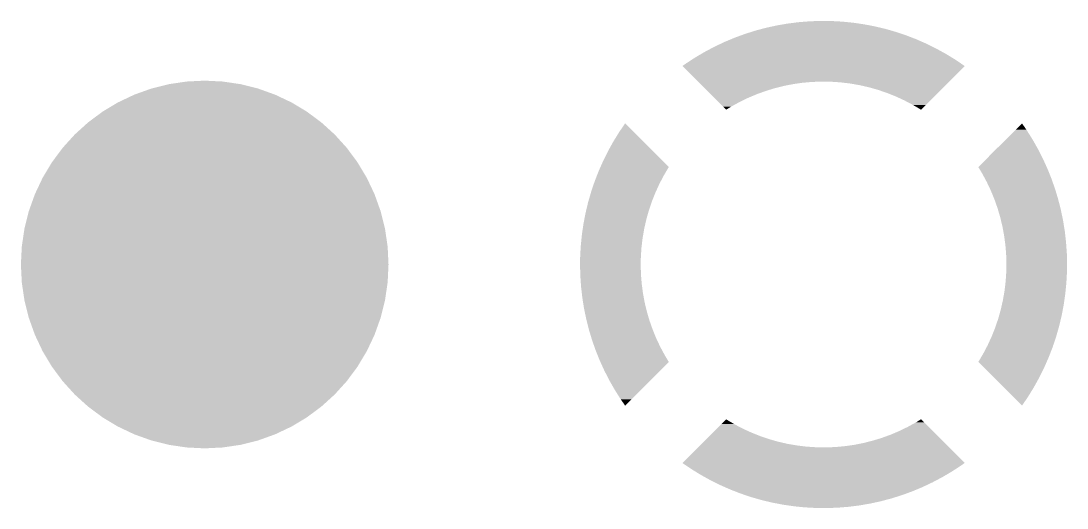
# Model space of a CAD drawing. Extents: x 295 to 953, y 10 to 290.
# Drawn here: x 515.845 to 520.139, y 168.394 to 170.393 of the extents above; entities that cross this region are included whole.
import ezdxf

# ---------------------------------------------------------------- set-up
doc = ezdxf.new("R2010")
doc.units = 0
doc.header["$LTSCALE"] = 5
doc.header["$MEASUREMENT"] = 0
doc.layers.get('0').update_dxf_attribs({"linetype": 'CONTINUOUS', "lineweight": 25})

msp = doc.modelspace()

# ---------------------------------------------------------------- linework, layer by layer
at = {"const_width": 0.7544}
msp.add_lwpolyline([(516.2225, 169.3933, 1), (516.9769, 169.3933, 1)], format="xyb", close=True, dxfattribs=at)
for points in [[(518.9747, 170.3788), (518.9919, 170.3818), (519.3061, 170.3788), (519.2857, 170.3818)], [(518.9919, 170.3818), (519.0199, 170.3853), (519.2857, 170.3818), (519.2615, 170.3853)], [(519.0199, 170.3853), (519.0367, 170.3875), (519.2615, 170.3853), (519.2403, 170.3875)], [(519.0367, 170.3875), (519.0658, 170.3898), (519.2403, 170.3875), (519.2167, 170.3898)], [(519.0658, 170.3898), (519.0816, 170.3911), (519.2167, 170.3898), (519.1933, 170.3911)], [(519.0816, 170.3911), (519.1147, 170.3923), (519.1933, 170.3911), (519.1717, 170.3923)], [(519.1147, 170.3923), (519.1266, 170.3927), (519.1717, 170.3923), (519.1266, 170.3927)], [(518.7999, 170.333), (518.817, 170.3393), (519.4802, 170.333), (519.4616, 170.3393)], [(518.817, 170.3393), (518.8427, 170.3474), (519.4616, 170.3393), (519.4375, 170.3474)], [(518.8427, 170.3474), (518.86, 170.3529), (519.4375, 170.3474), (519.4185, 170.3529)], [(518.86, 170.3529), (518.8862, 170.3599), (519.4185, 170.3529), (519.3942, 170.3599)], [(518.8862, 170.3599), (518.9035, 170.3645), (519.3942, 170.3599), (519.3748, 170.3645)], [(518.9035, 170.3645), (518.9302, 170.3703), (519.3748, 170.3645), (519.3503, 170.3703)], [(518.9302, 170.3703), (518.9475, 170.3741), (519.3503, 170.3703), (519.3305, 170.3741)], [(518.9475, 170.3741), (518.9747, 170.3788), (519.3305, 170.3741), (519.3061, 170.3788)], [(518.6924, 170.2871), (518.7165, 170.2985), (519.5864, 170.2871), (519.5634, 170.2985)], [(518.7165, 170.2985), (518.7331, 170.3064), (519.5634, 170.2985), (519.5456, 170.3064)], [(518.7331, 170.3064), (518.7578, 170.3167), (519.5456, 170.3064), (519.5222, 170.3167)], [(518.7578, 170.3167), (518.7747, 170.3238), (519.5222, 170.3167), (519.504, 170.3238)], [(518.7747, 170.3238), (518.7999, 170.333), (519.504, 170.3238), (519.4802, 170.333)], [(518.6137, 170.2432), (518.6366, 170.2567), (519.6652, 170.2432), (519.6432, 170.2567)], [(518.6366, 170.2567), (518.6526, 170.266), (519.6432, 170.2567), (519.6263, 170.266)], [(518.6526, 170.266), (518.6761, 170.2785), (519.6263, 170.266), (519.6038, 170.2785)], [(518.6761, 170.2785), (518.6924, 170.2871), (519.6038, 170.2785), (519.5864, 170.2871)], [(518.5605, 170.2078), (518.5759, 170.2186), (519.7189, 170.2078), (519.703, 170.2186)], [(518.5759, 170.2186), (518.5982, 170.2331), (519.703, 170.2186), (519.6816, 170.2331)], [(518.5982, 170.2331), (518.6137, 170.2432), (519.6816, 170.2331), (519.6652, 170.2432)], [(518.6245, 170.1438), (518.5605, 170.2078), (519.6549, 170.1438), (519.7189, 170.2078)], [(518.6259, 170.1424), (518.6245, 170.1438), (519.0928, 170.1424), (519.1318, 170.1438)], [(518.6293, 170.139), (518.6259, 170.1424), (519.0539, 170.139), (519.0928, 170.1424)], [(518.6348, 170.1335), (518.6293, 170.139), (519.0152, 170.1335), (519.0539, 170.139)], [(518.6423, 170.126), (518.6348, 170.1335), (518.9769, 170.126), (519.0152, 170.1335)], [(518.6517, 170.1165), (518.6423, 170.126), (518.939, 170.1165), (518.9769, 170.126)], [(519.1709, 170.1432), (519.1318, 170.1438), (519.6543, 170.1432), (519.6549, 170.1438)], [(519.2098, 170.1406), (519.1709, 170.1432), (519.6517, 170.1406), (519.6543, 170.1432)], [(519.2486, 170.1359), (519.2098, 170.1406), (519.647, 170.1359), (519.6517, 170.1406)], [(519.2871, 170.1293), (519.2486, 170.1359), (519.6404, 170.1293), (519.647, 170.1359)], [(519.3252, 170.1206), (519.2871, 170.1293), (519.6317, 170.1206), (519.6404, 170.1293)], [(518.6631, 170.1051), (518.6517, 170.1165), (518.9017, 170.1051), (518.939, 170.1165)], [(518.6765, 170.0918), (518.6631, 170.1051), (518.865, 170.0918), (518.9017, 170.1051)], [(518.6917, 170.0766), (518.6765, 170.0918), (518.829, 170.0766), (518.865, 170.0918)], [(519.3627, 170.11), (519.3252, 170.1206), (519.6211, 170.11), (519.6317, 170.1206)], [(519.3997, 170.0974), (519.3627, 170.11), (519.6085, 170.0974), (519.6211, 170.11)], [(519.436, 170.0829), (519.3997, 170.0974), (519.594, 170.0829), (519.6085, 170.0974)], [(519.4714, 170.0666), (519.436, 170.0829), (519.5777, 170.0666), (519.594, 170.0829)], [(518.7088, 170.0595), (518.6917, 170.0766), (518.7939, 170.0595), (518.829, 170.0766)], [(518.7277, 170.0406), (518.7088, 170.0595), (518.7597, 170.0406), (518.7939, 170.0595)], [(518.7398, 170.0285), (518.7277, 170.0406), (518.7398, 170.0285), (518.7597, 170.0406)], [(519.506, 170.0484), (519.4714, 170.0666), (519.5595, 170.0484), (519.5777, 170.0666)], [(519.5396, 170.0285), (519.506, 170.0484), (519.5396, 170.0285), (519.5595, 170.0484)], [(518.2999, 169.9352), (518.3252, 169.9725), (518.3625, 169.9352), (518.3252, 169.9725)], [(519.9279, 169.9462), (519.9542, 169.9725), (519.9723, 169.9462), (519.9542, 169.9725)], [(518.2763, 169.8968), (518.2999, 169.9352), (518.4009, 169.8968), (518.3625, 169.9352)], [(519.8898, 169.9081), (519.9279, 169.9462), (519.9964, 169.9081), (519.9723, 169.9462)], [(518.2545, 169.8574), (518.2763, 169.8968), (518.4403, 169.8574), (518.4009, 169.8968)], [(519.8105, 169.8289), (519.8506, 169.869), (520.0393, 169.8289), (520.0187, 169.869)], [(519.8506, 169.869), (519.8898, 169.9081), (520.0187, 169.869), (519.9964, 169.9081)], [(518.2345, 169.817), (518.2545, 169.8574), (518.4807, 169.817), (518.4403, 169.8574)], [(519.7749, 169.7932), (519.8105, 169.8289), (520.0556, 169.7932), (520.0393, 169.8289)], [(518.2163, 169.7758), (518.224, 169.7932), (518.4942, 169.7758), (518.5045, 169.7932)], [(518.224, 169.7932), (518.2345, 169.817), (518.5045, 169.7932), (518.4807, 169.817)], [(519.7781, 169.7879), (519.7749, 169.7932), (520.058, 169.7879), (520.0556, 169.7932)], [(519.7909, 169.7665), (519.7781, 169.7879), (520.0666, 169.7665), (520.058, 169.7879)], [(518.2, 169.7338), (518.21, 169.7596), (518.471, 169.7338), (518.4846, 169.7596)], [(518.21, 169.7596), (518.2163, 169.7758), (518.4846, 169.7596), (518.4942, 169.7758)], [(519.8019, 169.7461), (519.7909, 169.7665), (520.0749, 169.7461), (520.0666, 169.7665)], [(519.8095, 169.7321), (519.8019, 169.7461), (520.0798, 169.7321), (520.0749, 169.7461)], [(518.1856, 169.6911), (518.197, 169.725), (518.4508, 169.6911), (518.4664, 169.725)], [(518.197, 169.725), (518.2, 169.7338), (518.4664, 169.725), (518.471, 169.7338)], [(519.823, 169.7036), (519.8095, 169.7321), (520.0898, 169.7036), (520.0798, 169.7321)], [(519.8262, 169.6968), (519.823, 169.7036), (520.0919, 169.6968), (520.0898, 169.7036)], [(519.841, 169.6607), (519.8262, 169.6968), (520.1028, 169.6607), (520.0919, 169.6968)], [(518.1731, 169.6478), (518.1747, 169.6533), (518.4337, 169.6478), (518.4356, 169.6533)], [(518.1747, 169.6533), (518.1852, 169.6896), (518.4356, 169.6533), (518.4501, 169.6896)], [(518.1852, 169.6896), (518.1856, 169.6911), (518.4501, 169.6896), (518.4508, 169.6911)], [(519.8411, 169.6604), (519.841, 169.6607), (520.1028, 169.6604), (520.1028, 169.6607)], [(519.854, 169.6238), (519.8411, 169.6604), (520.1121, 169.6238), (520.1028, 169.6604)], [(518.1627, 169.604), (518.1656, 169.6163), (518.4195, 169.604), (518.423, 169.6163)], [(518.1656, 169.6163), (518.1731, 169.6478), (518.423, 169.6163), (518.4337, 169.6478)], [(519.8561, 169.6167), (519.854, 169.6238), (520.1139, 169.6167), (520.1121, 169.6238)], [(519.865, 169.5864), (519.8561, 169.6167), (520.1201, 169.5864), (520.1139, 169.6167)], [(518.1542, 169.5597), (518.1578, 169.5788), (518.4081, 169.5597), (518.4124, 169.5788)], [(518.1578, 169.5788), (518.1627, 169.604), (518.4124, 169.5788), (518.4195, 169.604)], [(519.8683, 169.5726), (519.865, 169.5864), (520.123, 169.5726), (520.1201, 169.5864)], [(519.8741, 169.5484), (519.8683, 169.5726), (520.1268, 169.5484), (520.123, 169.5726)], [(518.1477, 169.5151), (518.1514, 169.5407), (518.3993, 169.5151), (518.4037, 169.5407)], [(518.1514, 169.5407), (518.1542, 169.5597), (518.4037, 169.5407), (518.4081, 169.5597)], [(519.8778, 169.5281), (519.8741, 169.5484), (520.1301, 169.5281), (520.1268, 169.5484)], [(519.8811, 169.51), (519.8778, 169.5281), (520.1321, 169.51), (520.1301, 169.5281)], [(518.1432, 169.4703), (518.1464, 169.5022), (518.3932, 169.4703), (518.3971, 169.5022)], [(518.1464, 169.5022), (518.1477, 169.5151), (518.3971, 169.5022), (518.3993, 169.5151)], [(519.8846, 169.4833), (519.8811, 169.51), (520.1351, 169.4833), (520.1321, 169.51)], [(519.8862, 169.4713), (519.8846, 169.4833), (520.1359, 169.4713), (520.1351, 169.4833)], [(518.1407, 169.4253), (518.1428, 169.4634), (518.3898, 169.4253), (518.3924, 169.4634)], [(518.1428, 169.4634), (518.1432, 169.4703), (518.3924, 169.4634), (518.3932, 169.4703)], [(519.8888, 169.4384), (519.8862, 169.4713), (520.1382, 169.4384), (520.1359, 169.4713)], [(519.8892, 169.4323), (519.8888, 169.4384), (520.1383, 169.4323), (520.1382, 169.4384)], [(518.1402, 169.3933), (518.1407, 169.4245), (518.3891, 169.3933), (518.3898, 169.4245)], [(518.1411, 169.3543), (518.1402, 169.3933), (518.3901, 169.3543), (518.3891, 169.3933)], [(518.1407, 169.4245), (518.1407, 169.4253), (518.3898, 169.4245), (518.3898, 169.4253)], [(519.8903, 169.3933), (519.8892, 169.4323), (520.1392, 169.3933), (520.1383, 169.4323)], [(519.8896, 169.3621), (519.8903, 169.3933), (520.1387, 169.3621), (520.1392, 169.3933)], [(518.1412, 169.3483), (518.1411, 169.3543), (518.3906, 169.3483), (518.3901, 169.3543)], [(519.887, 169.3232), (519.8896, 169.3613), (520.1366, 169.3232), (520.1387, 169.3613)], [(519.8896, 169.3613), (519.8896, 169.3621), (520.1387, 169.3613), (520.1387, 169.3621)], [(518.1435, 169.3153), (518.1412, 169.3483), (518.3932, 169.3153), (518.3906, 169.3483)], [(518.1443, 169.3033), (518.1435, 169.3153), (518.3948, 169.3033), (518.3932, 169.3153)], [(519.8823, 169.2844), (519.8862, 169.3163), (520.133, 169.2844), (520.1362, 169.3163)], [(519.8862, 169.3163), (519.887, 169.3232), (520.1362, 169.3163), (520.1366, 169.3232)], [(518.1473, 169.2766), (518.1443, 169.3033), (518.3983, 169.2766), (518.3948, 169.3033)], [(518.1493, 169.2585), (518.1473, 169.2766), (518.4016, 169.2585), (518.3983, 169.2766)], [(519.8756, 169.2459), (519.8801, 169.2715), (520.128, 169.2459), (520.1317, 169.2715)], [(519.8801, 169.2715), (519.8823, 169.2844), (520.1317, 169.2715), (520.133, 169.2844)], [(518.1526, 169.2382), (518.1493, 169.2585), (518.4053, 169.2382), (518.4016, 169.2585)], [(518.1564, 169.214), (518.1526, 169.2382), (518.4111, 169.214), (518.4053, 169.2382)], [(519.867, 169.2078), (519.8713, 169.2269), (520.1216, 169.2078), (520.1252, 169.2269)], [(519.8713, 169.2269), (519.8756, 169.2459), (520.1252, 169.2269), (520.128, 169.2459)], [(518.1593, 169.2002), (518.1564, 169.214), (518.4144, 169.2002), (518.4111, 169.214)], [(518.1655, 169.1699), (518.1593, 169.2002), (518.4233, 169.1699), (518.4144, 169.2002)], [(519.8564, 169.1703), (519.8599, 169.1826), (520.1138, 169.1703), (520.1167, 169.1826)], [(519.8599, 169.1826), (519.867, 169.2078), (520.1167, 169.1826), (520.1216, 169.2078)], [(518.1673, 169.1628), (518.1655, 169.1699), (518.4254, 169.1628), (518.4233, 169.1699)], [(518.1766, 169.1262), (518.1673, 169.1628), (518.4383, 169.1262), (518.4254, 169.1628)], [(519.8438, 169.1333), (519.8457, 169.1388), (520.1047, 169.1333), (520.1062, 169.1388)], [(519.8457, 169.1388), (519.8564, 169.1703), (520.1062, 169.1388), (520.1138, 169.1703)], [(518.1766, 169.1259), (518.1766, 169.1262), (518.4384, 169.1259), (518.4383, 169.1262)], [(518.1875, 169.0898), (518.1766, 169.1259), (518.4532, 169.0898), (518.4384, 169.1259)], [(519.813, 169.0616), (519.8286, 169.0955), (520.0823, 169.0616), (520.0938, 169.0955)], [(519.8286, 169.0955), (519.8293, 169.097), (520.0938, 169.0955), (520.0942, 169.097)], [(519.8293, 169.097), (519.8438, 169.1333), (520.0942, 169.097), (520.1047, 169.1333)], [(518.1896, 169.083), (518.1875, 169.0898), (518.4564, 169.083), (518.4532, 169.0898)], [(518.1996, 169.0545), (518.1896, 169.083), (518.4699, 169.0545), (518.4564, 169.083)], [(518.2045, 169.0405), (518.1996, 169.0545), (518.4775, 169.0405), (518.4699, 169.0545)], [(519.7948, 169.027), (519.8084, 169.0528), (520.0694, 169.027), (520.0794, 169.0528)], [(519.8084, 169.0528), (519.813, 169.0616), (520.0794, 169.0528), (520.0823, 169.0616)], [(518.2128, 169.0201), (518.2045, 169.0405), (518.4885, 169.0201), (518.4775, 169.0405)], [(518.2214, 168.9987), (518.2128, 169.0201), (518.5013, 168.9987), (518.4885, 169.0201)], [(519.7749, 168.9934), (519.7852, 169.0108), (520.0554, 168.9934), (520.0631, 169.0108)], [(519.7852, 169.0108), (519.7948, 169.027), (520.0631, 169.0108), (520.0694, 169.027)], [(518.2238, 168.9934), (518.2214, 168.9987), (518.5045, 168.9934), (518.5013, 168.9987)], [(518.2401, 168.9577), (518.2238, 168.9934), (518.4689, 168.9577), (518.5045, 168.9934)], [(519.7987, 168.9696), (519.7749, 168.9934), (520.0449, 168.9696), (520.0554, 168.9934)], [(519.8391, 168.9292), (519.7987, 168.9696), (520.0249, 168.9292), (520.0449, 168.9696)], [(518.2606, 168.9176), (518.2401, 168.9577), (518.4288, 168.9176), (518.4689, 168.9577)], [(519.8785, 168.8898), (519.8391, 168.9292), (520.0031, 168.8898), (520.0249, 168.9292)], [(518.283, 168.8785), (518.2606, 168.9176), (518.3896, 168.8785), (518.4288, 168.9176)], [(518.3071, 168.8404), (518.283, 168.8785), (518.3515, 168.8404), (518.3896, 168.8785)], [(519.9169, 168.8514), (519.8785, 168.8898), (519.9795, 168.8514), (520.0031, 168.8898)], [(518.3252, 168.8141), (518.3071, 168.8404), (518.3252, 168.8141), (518.3515, 168.8404)], [(519.9542, 168.8141), (519.9169, 168.8514), (519.9542, 168.8141), (519.9795, 168.8514)], [(518.7199, 168.7382), (518.7398, 168.7581), (518.7734, 168.7382), (518.7398, 168.7581)], [(519.5197, 168.746), (519.5396, 168.7581), (519.5517, 168.746), (519.5396, 168.7581)], [(518.6854, 168.7037), (518.7017, 168.72), (518.8434, 168.7037), (518.8079, 168.72)], [(518.7017, 168.72), (518.7199, 168.7382), (518.8079, 168.72), (518.7734, 168.7382)], [(519.4144, 168.6948), (519.4504, 168.71), (519.6029, 168.6948), (519.5877, 168.71)], [(519.4504, 168.71), (519.4855, 168.7271), (519.5877, 168.71), (519.5706, 168.7271)], [(519.4855, 168.7271), (519.5197, 168.746), (519.5706, 168.7271), (519.5517, 168.746)], [(518.639, 168.6573), (518.6477, 168.666), (518.9923, 168.6573), (518.9542, 168.666)], [(518.6477, 168.666), (518.6583, 168.6766), (518.9542, 168.666), (518.9167, 168.6766)], [(518.6583, 168.6766), (518.6709, 168.6892), (518.9167, 168.6766), (518.8797, 168.6892)], [(518.6709, 168.6892), (518.6854, 168.7037), (518.8797, 168.6892), (518.8434, 168.7037)], [(519.3025, 168.6606), (519.3404, 168.6701), (519.6371, 168.6606), (519.6277, 168.6701)], [(519.3404, 168.6701), (519.3777, 168.6815), (519.6277, 168.6701), (519.6162, 168.6815)], [(519.3777, 168.6815), (519.4144, 168.6948), (519.6162, 168.6815), (519.6029, 168.6948)], [(518.5604, 168.5788), (518.6244, 168.6428), (519.7189, 168.5788), (519.6549, 168.6428)], [(518.6244, 168.6428), (518.6251, 168.6434), (519.1476, 168.6428), (519.1085, 168.6434)], [(518.6251, 168.6434), (518.6277, 168.646), (519.1085, 168.6434), (519.0696, 168.646)], [(518.6277, 168.646), (518.6324, 168.6507), (519.0696, 168.646), (519.0308, 168.6507)], [(518.6324, 168.6507), (518.639, 168.6573), (519.0308, 168.6507), (518.9923, 168.6573)], [(519.1476, 168.6428), (519.1866, 168.6442), (519.6549, 168.6428), (519.6535, 168.6442)], [(519.1866, 168.6442), (519.2255, 168.6477), (519.6535, 168.6442), (519.6501, 168.6477)], [(519.2255, 168.6477), (519.2641, 168.6531), (519.6501, 168.6477), (519.6446, 168.6531)], [(519.2641, 168.6531), (519.3025, 168.6606), (519.6446, 168.6531), (519.6371, 168.6606)], [(518.5764, 168.568), (518.5604, 168.5788), (519.7034, 168.568), (519.7189, 168.5788)], [(518.5978, 168.5535), (518.5764, 168.568), (519.6812, 168.5535), (519.7034, 168.568)], [(518.6142, 168.5434), (518.5978, 168.5535), (519.6657, 168.5434), (519.6812, 168.5535)], [(518.6362, 168.5299), (518.6142, 168.5434), (519.6427, 168.5299), (519.6657, 168.5434)], [(518.6531, 168.5206), (518.6362, 168.5299), (519.6268, 168.5206), (519.6427, 168.5299)], [(518.6756, 168.5081), (518.6531, 168.5206), (519.6033, 168.5081), (519.6268, 168.5206)], [(518.693, 168.4995), (518.6756, 168.5081), (519.587, 168.4995), (519.6033, 168.5081)], [(518.716, 168.4881), (518.693, 168.4995), (519.5629, 168.4881), (519.587, 168.4995)], [(518.7338, 168.4802), (518.716, 168.4881), (519.5463, 168.4802), (519.5629, 168.4881)], [(518.7572, 168.4699), (518.7338, 168.4802), (519.5216, 168.4699), (519.5463, 168.4802)], [(518.7754, 168.4628), (518.7572, 168.4699), (519.5047, 168.4628), (519.5216, 168.4699)], [(518.7992, 168.4536), (518.7754, 168.4628), (519.4795, 168.4536), (519.5047, 168.4628)], [(518.8178, 168.4473), (518.7992, 168.4536), (519.4624, 168.4473), (519.4795, 168.4536)], [(518.8419, 168.4392), (518.8178, 168.4473), (519.4367, 168.4392), (519.4624, 168.4473)], [(518.8609, 168.4337), (518.8419, 168.4392), (519.4194, 168.4337), (519.4367, 168.4392)], [(518.8852, 168.4268), (518.8609, 168.4337), (519.3932, 168.4268), (519.4194, 168.4337)], [(518.9046, 168.4221), (518.8852, 168.4268), (519.3759, 168.4221), (519.3932, 168.4268)], [(518.929, 168.4163), (518.9046, 168.4221), (519.3492, 168.4163), (519.3759, 168.4221)], [(518.9489, 168.4125), (518.929, 168.4163), (519.3318, 168.4125), (519.3492, 168.4163)], [(518.9733, 168.4078), (518.9489, 168.4125), (519.3046, 168.4078), (519.3318, 168.4125)], [(518.9937, 168.4048), (518.9733, 168.4078), (519.2874, 168.4048), (519.3046, 168.4078)], [(519.0179, 168.4013), (518.9937, 168.4048), (519.2595, 168.4013), (519.2874, 168.4048)], [(519.0391, 168.3991), (519.0179, 168.4013), (519.2427, 168.3991), (519.2595, 168.4013)], [(519.0627, 168.3968), (519.0391, 168.3991), (519.2136, 168.3968), (519.2427, 168.3991)], [(519.0861, 168.3955), (519.0627, 168.3968), (519.1978, 168.3955), (519.2136, 168.3968)], [(519.1077, 168.3943), (519.0861, 168.3955), (519.1647, 168.3943), (519.1978, 168.3955)], [(519.1528, 168.3939), (519.1077, 168.3943), (519.1528, 168.3939), (519.1647, 168.3943)]]:
    msp.add_solid(points)

doc.saveas('drawing.dxf')
